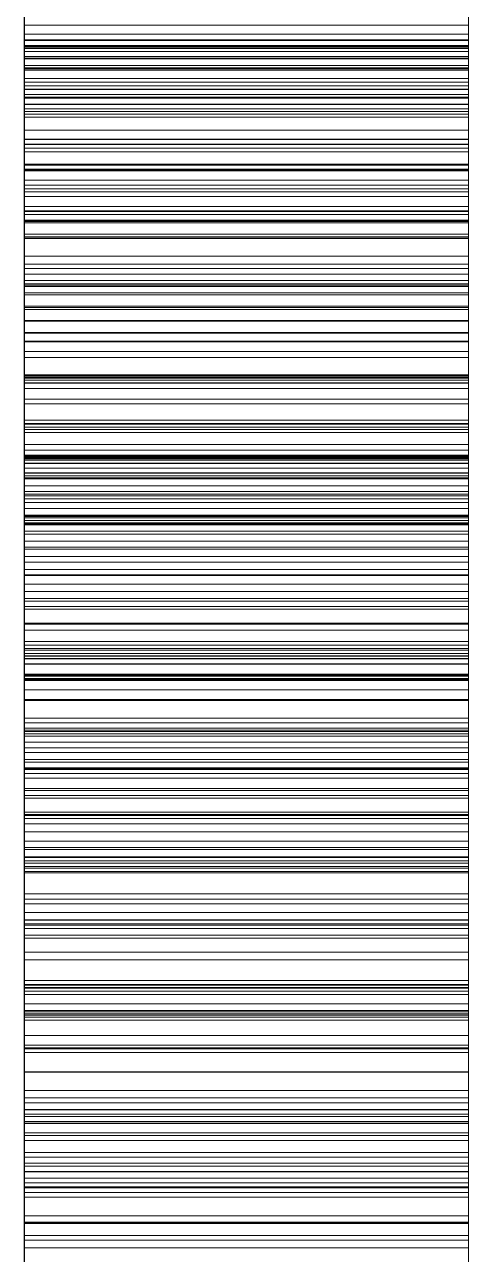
# Model space of a CAD drawing. Header units: millimetres. Extents: x 38 to 970, y 105 to 390.
# Drawn here: x 225 to 225.2, y 135.333 to 135.887 of the extents above; entities that cross this region are included whole.
import ezdxf

# ---------------------------------------------------------------- set-up
doc = ezdxf.new("R2010")
doc.units = ezdxf.units.MM
doc.linetypes.add('WP_HIDDEN', pattern=[2.3, 1.5, -0.8])
doc.layers.add('HIDDEN', color=7, linetype='WP_HIDDEN', lineweight=13)
doc.layers.add('VISIBLE', color=7, linetype='CONTINUOUS', lineweight=25)

msp = doc.modelspace()

# ---------------------------------------------------------------- linework, layer by layer
at = {"layer": 'HIDDEN', "ltscale": 1.428571}
for p, q in [((225, 136.1449), (225, 135.40127)), ((225.2, 135.40127), (225.2, 136.1449)), ((225, 135.66554), (225, 135.92296)), ((225, 135.39212), (225, 135.92296)), ((225, 135.92296), (225, 135.44589)), ((225.2, 135.92296), (225.2, 135.66554)), ((225.2, 135.92296), (225.2, 135.39212)), ((225.2, 135.44589), (225.2, 135.92296)), ((225, 135.88706), (225, 135.91785)), ((225.2, 135.91785), (225.2, 135.88706)), ((225, 135.88048), (225, 135.90903)), ((225, 135.90796), (225, 135.88007)), ((225.2, 135.90903), (225.2, 135.88048)), ((225.2, 135.88007), (225.2, 135.90796)), ((225, 135.90497), (225, 135.85975)), ((225, 135.90461), (225, 135.88298)), ((225.2, 135.85975), (225.2, 135.90497)), ((225.2, 135.88298), (225.2, 135.90461)), ((225, 135.86737), (225, 135.89866)), ((225, 135.87743), (225, 135.89757)), ((225, 135.86887), (225, 135.89742)), ((225.2, 135.89866), (225.2, 135.86737)), ((225.2, 135.89757), (225.2, 135.87743)), ((225.2, 135.89742), (225.2, 135.86887)), ((225, 135.89337), (225, 135.84815)), ((225, 135.89168), (225, 135.86297)), ((225.2, 135.84815), (225.2, 135.89337)), ((225.2, 135.86297), (225.2, 135.89168)), ((225, 135.87218), (225, 135.8882)), ((225, 135.88731), (225, 135.86786)), ((225, 135.85576), (225, 135.88706)), ((225, 135.88706), (225.2, 135.88706)), ((225.2, 135.8882), (225.2, 135.87218)), ((225.2, 135.86786), (225.2, 135.88731)), ((225.2, 135.88706), (225.2, 135.85576)), ((225, 135.88298), (225, 135.85803)), ((225, 135.88298), (225.2, 135.88298)), ((225, 135.88048), (225.2, 135.88048)), ((225, 135.85128), (225, 135.88048)), ((225, 135.88007), (225, 135.85137)), ((225, 135.88007), (225.2, 135.88007)), ((225, 135.87785), (225, 135.87719)), ((225, 135.87661), (225, 135.87785)), ((225, 135.87785), (225.2, 135.87785)), ((225.2, 135.85803), (225.2, 135.88298)), ((225.2, 135.88048), (225.2, 135.85128)), ((225.2, 135.85137), (225.2, 135.88007)), ((225.2, 135.87785), (225.2, 135.87661)), ((225.2, 135.87719), (225.2, 135.87785)), ((225, 135.85814), (225, 135.87743)), ((225, 135.87743), (225.2, 135.87743)), ((225, 135.87719), (225, 135.87522)), ((225, 135.87719), (225.2, 135.87719)), ((225, 135.8729), (225, 135.87661)), ((225, 135.87661), (225.2, 135.87661)), ((225, 135.87522), (225, 135.87192)), ((225, 135.87522), (225.2, 135.87522)), ((225, 135.8667), (225, 135.8729)), ((225, 135.8729), (225.2, 135.8729)), ((225.2, 135.87743), (225.2, 135.85814)), ((225.2, 135.87522), (225.2, 135.87719)), ((225.2, 135.87661), (225.2, 135.8729)), ((225.2, 135.87192), (225.2, 135.87522)), ((225.2, 135.8729), (225.2, 135.8667)), ((225, 135.85463), (225, 135.87218)), ((225, 135.87218), (225.2, 135.87218)), ((225, 135.87192), (225, 135.8673)), ((225, 135.87192), (225.2, 135.87192)), ((225, 135.86887), (225.2, 135.86887)), ((225, 135.83967), (225, 135.86887)), ((225, 135.86786), (225, 135.84929)), ((225, 135.86786), (225.2, 135.86786)), ((225, 135.83557), (225, 135.86737)), ((225, 135.86737), (225.2, 135.86737)), ((225, 135.8673), (225, 135.86136)), ((225, 135.8673), (225.2, 135.8673)), ((225, 135.85803), (225, 135.8667)), ((225, 135.8667), (225.2, 135.8667)), ((225.2, 135.87218), (225.2, 135.85463)), ((225.2, 135.8673), (225.2, 135.87192)), ((225.2, 135.86887), (225.2, 135.83967)), ((225.2, 135.84929), (225.2, 135.86786)), ((225.2, 135.86737), (225.2, 135.83557)), ((225.2, 135.86136), (225.2, 135.8673)), ((225.2, 135.8667), (225.2, 135.85803)), ((225, 135.86297), (225, 135.83344)), ((225, 135.86297), (225.2, 135.86297)), ((225, 135.86136), (225, 135.8541)), ((225, 135.86136), (225.2, 135.86136)), ((225.2, 135.83344), (225.2, 135.86297)), ((225.2, 135.8541), (225.2, 135.86136)), ((225, 135.85975), (225, 135.81324)), ((225, 135.85975), (225.2, 135.85975)), ((225, 135.8397), (225, 135.85814)), ((225, 135.85814), (225.2, 135.85814)), ((225, 135.85803), (225, 135.83)), ((225, 135.84687), (225, 135.85803)), ((225, 135.85803), (225.2, 135.85803)), ((225, 135.82397), (225, 135.85576)), ((225, 135.85576), (225.2, 135.85576)), ((225.2, 135.81324), (225.2, 135.85975)), ((225.2, 135.85814), (225.2, 135.8397)), ((225.2, 135.85803), (225.2, 135.84687)), ((225.2, 135.83), (225.2, 135.85803)), ((225.2, 135.85576), (225.2, 135.82397)), ((225, 135.83556), (225, 135.85463)), ((225, 135.85463), (225.2, 135.85463)), ((225, 135.8541), (225, 135.84553)), ((225, 135.8541), (225.2, 135.8541)), ((225, 135.85137), (225, 135.82184)), ((225, 135.85137), (225.2, 135.85137)), ((225, 135.85128), (225.2, 135.85128)), ((225, 135.82143), (225, 135.85128)), ((225.2, 135.85463), (225.2, 135.83556)), ((225.2, 135.84553), (225.2, 135.8541)), ((225.2, 135.82184), (225.2, 135.85137)), ((225.2, 135.85128), (225.2, 135.82143)), ((225, 135.84929), (225, 135.8316)), ((225, 135.84929), (225.2, 135.84929)), ((225, 135.84815), (225, 135.80164)), ((225, 135.84815), (225.2, 135.84815)), ((225, 135.83324), (225, 135.84687)), ((225, 135.84687), (225.2, 135.84687)), ((225, 135.84553), (225, 135.83563)), ((225, 135.84553), (225.2, 135.84553)), ((225.2, 135.8316), (225.2, 135.84929)), ((225.2, 135.80164), (225.2, 135.84815)), ((225.2, 135.84687), (225.2, 135.83324)), ((225.2, 135.83563), (225.2, 135.84553)), ((225, 135.82211), (225, 135.8397)), ((225, 135.8397), (225.2, 135.8397)), ((225, 135.83967), (225.2, 135.83967)), ((225, 135.80982), (225, 135.83967)), ((225.2, 135.8397), (225.2, 135.82211)), ((225.2, 135.83967), (225.2, 135.80982)), ((225, 135.83563), (225, 135.82441)), ((225, 135.83563), (225.2, 135.83563)), ((225, 135.80328), (225, 135.83557)), ((225, 135.83557), (225.2, 135.83557)), ((225, 135.81495), (225, 135.83556)), ((225, 135.83556), (225.2, 135.83556)), ((225, 135.83344), (225, 135.80309)), ((225, 135.83344), (225.2, 135.83344)), ((225.2, 135.82441), (225.2, 135.83563)), ((225.2, 135.83557), (225.2, 135.80328)), ((225.2, 135.83556), (225.2, 135.81495)), ((225.2, 135.80309), (225.2, 135.83344)), ((225, 135.81713), (225, 135.83324)), ((225, 135.83324), (225.2, 135.83324)), ((225, 135.8316), (225, 135.79884)), ((225, 135.8316), (225.2, 135.8316)), ((225, 135.83), (225, 135.79914)), ((225, 135.83), (225.2, 135.83)), ((225.2, 135.83324), (225.2, 135.81713)), ((225.2, 135.79884), (225.2, 135.8316)), ((225.2, 135.79914), (225.2, 135.83)), ((225, 135.82441), (225, 135.81188)), ((225, 135.82441), (225.2, 135.82441)), ((225, 135.79168), (225, 135.82397)), ((225, 135.82397), (225.2, 135.82397)), ((225.2, 135.81188), (225.2, 135.82441)), ((225.2, 135.82397), (225.2, 135.79168)), ((225, 135.80537), (225, 135.82211)), ((225, 135.82211), (225.2, 135.82211)), ((225, 135.82184), (225, 135.79149)), ((225, 135.82184), (225.2, 135.82184)), ((225, 135.82143), (225.2, 135.82143)), ((225, 135.79092), (225, 135.82143)), ((225, 135.79855), (225, 135.81713)), ((225, 135.81713), (225.2, 135.81713)), ((225.2, 135.82211), (225.2, 135.80537)), ((225.2, 135.79149), (225.2, 135.82184)), ((225.2, 135.82143), (225.2, 135.79092)), ((225.2, 135.81713), (225.2, 135.79855)), ((225, 135.79283), (225, 135.81495)), ((225, 135.81495), (225.2, 135.81495)), ((225, 135.81324), (225, 135.76544)), ((225, 135.81324), (225.2, 135.81324)), ((225, 135.81188), (225, 135.79802)), ((225, 135.81188), (225.2, 135.81188)), ((225.2, 135.81495), (225.2, 135.79283)), ((225.2, 135.76544), (225.2, 135.81324)), ((225.2, 135.79802), (225.2, 135.81188)), ((225, 135.80982), (225.2, 135.80982)), ((225, 135.77932), (225, 135.80982)), ((225.2, 135.80982), (225.2, 135.77932)), ((225, 135.77478), (225, 135.80537)), ((225, 135.80537), (225.2, 135.80537)), ((225, 135.77049), (225, 135.80328)), ((225, 135.80328), (225.2, 135.80328)), ((225, 135.80309), (225, 135.77192)), ((225, 135.80309), (225.2, 135.80309)), ((225, 135.80164), (225, 135.75384)), ((225, 135.80164), (225.2, 135.80164)), ((225.2, 135.80537), (225.2, 135.77478)), ((225.2, 135.80328), (225.2, 135.77049)), ((225.2, 135.77192), (225.2, 135.80309)), ((225.2, 135.75384), (225.2, 135.80164)), ((225, 135.79914), (225, 135.76547)), ((225, 135.79914), (225.2, 135.79914)), ((225, 135.79884), (225, 135.76978)), ((225, 135.79884), (225.2, 135.79884)), ((225, 135.77739), (225, 135.79855)), ((225, 135.79855), (225.2, 135.79855)), ((225, 135.79802), (225, 135.78285)), ((225, 135.79802), (225.2, 135.79802)), ((225.2, 135.76547), (225.2, 135.79914)), ((225.2, 135.76978), (225.2, 135.79884)), ((225.2, 135.79855), (225.2, 135.77739)), ((225.2, 135.78285), (225.2, 135.79802)), ((225, 135.76917), (225, 135.79283)), ((225, 135.79283), (225.2, 135.79283)), ((225, 135.75889), (225, 135.79168)), ((225, 135.79168), (225.2, 135.79168)), ((225, 135.79149), (225, 135.76032)), ((225, 135.79149), (225.2, 135.79149)), ((225, 135.79092), (225.2, 135.79092)), ((225, 135.75977), (225, 135.79092)), ((225.2, 135.79283), (225.2, 135.76917)), ((225.2, 135.79168), (225.2, 135.75889)), ((225.2, 135.76032), (225.2, 135.79149)), ((225.2, 135.79092), (225.2, 135.75977)), ((225, 135.78285), (225, 135.76636)), ((225, 135.78285), (225.2, 135.78285)), ((225, 135.77932), (225.2, 135.77932)), ((225, 135.74817), (225, 135.77932)), ((225.2, 135.76636), (225.2, 135.78285)), ((225.2, 135.77932), (225.2, 135.74817)), ((225, 135.75357), (225, 135.77739)), ((225, 135.77739), (225.2, 135.77739)), ((225, 135.74826), (225, 135.77478)), ((225, 135.77478), (225.2, 135.77478)), ((225.2, 135.77739), (225.2, 135.75357)), ((225.2, 135.77478), (225.2, 135.74826)), ((225, 135.77192), (225, 135.73993)), ((225, 135.77192), (225.2, 135.77192)), ((225, 135.73721), (225, 135.77049)), ((225, 135.77049), (225.2, 135.77049)), ((225, 135.76978), (225, 135.74459)), ((225, 135.76978), (225.2, 135.76978)), ((225, 135.74428), (225, 135.76917)), ((225, 135.76917), (225.2, 135.76917)), ((225.2, 135.73993), (225.2, 135.77192)), ((225.2, 135.77049), (225.2, 135.73721)), ((225.2, 135.74459), (225.2, 135.76978)), ((225.2, 135.76917), (225.2, 135.74428)), ((225, 135.76636), (225, 135.74854)), ((225, 135.76636), (225.2, 135.76636)), ((225, 135.76547), (225, 135.72897)), ((225, 135.76547), (225.2, 135.76547)), ((225, 135.76544), (225, 135.71635)), ((225, 135.76544), (225.2, 135.76544)), ((225.2, 135.74854), (225.2, 135.76636)), ((225.2, 135.72897), (225.2, 135.76547)), ((225.2, 135.71635), (225.2, 135.76544)), ((225, 135.76032), (225, 135.72832)), ((225, 135.76032), (225.2, 135.76032)), ((225, 135.75977), (225.2, 135.75977)), ((225, 135.72796), (225, 135.75977)), ((225, 135.72561), (225, 135.75889)), ((225, 135.75889), (225.2, 135.75889)), ((225.2, 135.72832), (225.2, 135.76032)), ((225.2, 135.75977), (225.2, 135.72796)), ((225.2, 135.75889), (225.2, 135.72561)), ((225, 135.75384), (225, 135.70475)), ((225, 135.75384), (225.2, 135.75384)), ((225, 135.72709), (225, 135.75357)), ((225, 135.75357), (225.2, 135.75357)), ((225.2, 135.70475), (225.2, 135.75384)), ((225.2, 135.75357), (225.2, 135.72709)), ((225, 135.74854), (225, 135.72941)), ((225, 135.74854), (225.2, 135.74854)), ((225, 135.72583), (225, 135.74826)), ((225, 135.74826), (225.2, 135.74826)), ((225, 135.74817), (225.2, 135.74817)), ((225, 135.71636), (225, 135.74817)), ((225.2, 135.72941), (225.2, 135.74854)), ((225.2, 135.74826), (225.2, 135.72583)), ((225.2, 135.74817), (225.2, 135.71636)), ((225, 135.74459), (225, 135.72328)), ((225, 135.74459), (225.2, 135.74459)), ((225, 135.71841), (225, 135.74428)), ((225, 135.74428), (225.2, 135.74428)), ((225, 135.73993), (225, 135.70711)), ((225, 135.73993), (225.2, 135.73993)), ((225.2, 135.72328), (225.2, 135.74459)), ((225.2, 135.74428), (225.2, 135.71841)), ((225.2, 135.70711), (225.2, 135.73993)), ((225, 135.70342), (225, 135.73721)), ((225, 135.73721), (225.2, 135.73721)), ((225.2, 135.73721), (225.2, 135.70342)), ((225, 135.72941), (225, 135.70896)), ((225, 135.72941), (225.2, 135.72941)), ((225, 135.72897), (225, 135.68965)), ((225, 135.72897), (225.2, 135.72897)), ((225, 135.72832), (225, 135.69551)), ((225, 135.72832), (225.2, 135.72832)), ((225.2, 135.70896), (225.2, 135.72941)), ((225.2, 135.68965), (225.2, 135.72897)), ((225.2, 135.69551), (225.2, 135.72832)), ((225, 135.72796), (225.2, 135.72796)), ((225, 135.6955), (225, 135.72796)), ((225, 135.69794), (225, 135.72709)), ((225, 135.72709), (225.2, 135.72709)), ((225, 135.70748), (225, 135.72583)), ((225, 135.72583), (225.2, 135.72583)), ((225, 135.69182), (225, 135.72561)), ((225, 135.72561), (225.2, 135.72561)), ((225, 135.72328), (225, 135.70585)), ((225, 135.72328), (225.2, 135.72328)), ((225.2, 135.72796), (225.2, 135.6955)), ((225.2, 135.72709), (225.2, 135.69794)), ((225.2, 135.72583), (225.2, 135.70748)), ((225.2, 135.72561), (225.2, 135.69182)), ((225.2, 135.70585), (225.2, 135.72328)), ((225, 135.69159), (225, 135.71841)), ((225, 135.71841), (225.2, 135.71841)), ((225.2, 135.71841), (225.2, 135.69159)), ((225, 135.71636), (225.2, 135.71636)), ((225, 135.6839), (225, 135.71636)), ((225, 135.71635), (225, 135.66596)), ((225, 135.71635), (225.2, 135.71635)), ((225.2, 135.71636), (225.2, 135.6839)), ((225.2, 135.66596), (225.2, 135.71635)), ((225, 135.70896), (225, 135.68741)), ((225, 135.70896), (225.2, 135.70896)), ((225, 135.6932), (225, 135.70748)), ((225, 135.70748), (225.2, 135.70748)), ((225, 135.70711), (225, 135.67348)), ((225, 135.70711), (225.2, 135.70711)), ((225.2, 135.68741), (225.2, 135.70896)), ((225.2, 135.70748), (225.2, 135.6932)), ((225.2, 135.67348), (225.2, 135.70711)), ((225, 135.70585), (225, 135.69228)), ((225, 135.70585), (225.2, 135.70585)), ((225, 135.70475), (225, 135.65436)), ((225, 135.70475), (225.2, 135.70475)), ((225, 135.66914), (225, 135.70342)), ((225, 135.70342), (225.2, 135.70342)), ((225.2, 135.69228), (225.2, 135.70585)), ((225.2, 135.65436), (225.2, 135.70475)), ((225.2, 135.70342), (225.2, 135.66914)), ((225, 135.66614), (225, 135.69794)), ((225, 135.69794), (225.2, 135.69794)), ((225, 135.69551), (225, 135.66187)), ((225, 135.69551), (225.2, 135.69551)), ((225, 135.6955), (225.2, 135.6955)), ((225, 135.6624), (225, 135.6955)), ((225.2, 135.69794), (225.2, 135.66614)), ((225.2, 135.66187), (225.2, 135.69551)), ((225.2, 135.6955), (225.2, 135.6624)), ((225, 135.683), (225, 135.6932)), ((225, 135.6932), (225.2, 135.6932)), ((225, 135.6928), (225, 135.69197)), ((225, 135.6928), (225.2, 135.6928)), ((225, 135.69089), (225, 135.6928)), ((225, 135.69228), (225, 135.6826)), ((225, 135.69228), (225.2, 135.69228)), ((225, 135.69197), (225, 135.68945)), ((225, 135.69197), (225.2, 135.69197)), ((225, 135.65753), (225, 135.69182)), ((225, 135.69182), (225.2, 135.69182)), ((225, 135.6638), (225, 135.69159)), ((225, 135.69159), (225.2, 135.69159)), ((225, 135.69089), (225.2, 135.69089)), ((225, 135.68514), (225, 135.69089)), ((225, 135.68965), (225, 135.64751)), ((225, 135.68965), (225.2, 135.68965)), ((225, 135.68945), (225, 135.68527)), ((225, 135.68945), (225.2, 135.68945)), ((225.2, 135.6932), (225.2, 135.683)), ((225.2, 135.69197), (225.2, 135.6928)), ((225.2, 135.6928), (225.2, 135.69089)), ((225.2, 135.6826), (225.2, 135.69228)), ((225.2, 135.68945), (225.2, 135.69197)), ((225.2, 135.69182), (225.2, 135.65753)), ((225.2, 135.69159), (225.2, 135.6638)), ((225.2, 135.69089), (225.2, 135.68514)), ((225.2, 135.64751), (225.2, 135.68965)), ((225.2, 135.68527), (225.2, 135.68945)), ((225, 135.68741), (225, 135.66499)), ((225, 135.68741), (225.2, 135.68741)), ((225, 135.68527), (225, 135.6794)), ((225, 135.68527), (225.2, 135.68527)), ((225, 135.68514), (225.2, 135.68514)), ((225, 135.67556), (225, 135.68514)), ((225, 135.6839), (225.2, 135.6839)), ((225, 135.65079), (225, 135.6839)), ((225.2, 135.66499), (225.2, 135.68741)), ((225.2, 135.6794), (225.2, 135.68527)), ((225.2, 135.68514), (225.2, 135.67556)), ((225.2, 135.6839), (225.2, 135.65079)), ((225, 135.67689), (225, 135.683)), ((225, 135.683), (225.2, 135.683)), ((225, 135.6826), (225, 135.67678)), ((225, 135.6826), (225.2, 135.6826)), ((225, 135.6794), (225, 135.67186)), ((225, 135.6794), (225.2, 135.6794)), ((225.2, 135.683), (225.2, 135.67689)), ((225.2, 135.67678), (225.2, 135.6826)), ((225.2, 135.67186), (225.2, 135.6794)), ((225, 135.67485), (225, 135.67689)), ((225, 135.67689), (225.2, 135.67689)), ((225, 135.67678), (225, 135.67485)), ((225, 135.67678), (225.2, 135.67678)), ((225, 135.67556), (225.2, 135.67556)), ((225, 135.66215), (225, 135.67556)), ((225, 135.67485), (225.2, 135.67485)), ((225, 135.67348), (225, 135.63902)), ((225, 135.67348), (225.2, 135.67348)), ((225.2, 135.67689), (225.2, 135.67485)), ((225.2, 135.67485), (225.2, 135.67678)), ((225.2, 135.67556), (225.2, 135.66215)), ((225.2, 135.63902), (225.2, 135.67348)), ((225, 135.67186), (225, 135.66265)), ((225, 135.67186), (225.2, 135.67186)), ((225, 135.59907), (225, 135.66914)), ((225, 135.66914), (225.2, 135.66914)), ((225.2, 135.66265), (225.2, 135.67186)), ((225.2, 135.66914), (225.2, 135.59907)), ((225, 135.63167), (225, 135.66614)), ((225, 135.66614), (225.2, 135.66614)), ((225, 135.66596), (225, 135.61429)), ((225, 135.66596), (225.2, 135.66596)), ((225, 135.59175), (225, 135.66554)), ((225, 135.66554), (225.2, 135.66554)), ((225, 135.66499), (225, 135.6417)), ((225, 135.66499), (225.2, 135.66499)), ((225, 135.63504), (225, 135.6638)), ((225, 135.6638), (225.2, 135.6638)), ((225, 135.66265), (225, 135.65176)), ((225, 135.66265), (225.2, 135.66265)), ((225, 135.6624), (225.2, 135.6624)), ((225, 135.62864), (225, 135.6624)), ((225, 135.66215), (225.2, 135.66215)), ((225, 135.6449), (225, 135.66215)), ((225, 135.66187), (225, 135.62742)), ((225, 135.66187), (225.2, 135.66187)), ((225.2, 135.66614), (225.2, 135.63167)), ((225.2, 135.61429), (225.2, 135.66596)), ((225.2, 135.66554), (225.2, 135.59175)), ((225.2, 135.6417), (225.2, 135.66499)), ((225.2, 135.6638), (225.2, 135.63504)), ((225.2, 135.65176), (225.2, 135.66265)), ((225.2, 135.6624), (225.2, 135.62864)), ((225.2, 135.66215), (225.2, 135.6449)), ((225.2, 135.62742), (225.2, 135.66187)), ((225, 135.37403), (225, 135.65895)), ((225, 135.65895), (225.2, 135.65895)), ((225, 135.58747), (225, 135.65753)), ((225, 135.65753), (225.2, 135.65753)), ((225.2, 135.65895), (225.2, 135.37403)), ((225.2, 135.65753), (225.2, 135.58747)), ((225, 135.65436), (225, 135.60269)), ((225, 135.65436), (225.2, 135.65436)), ((225, 135.65176), (225, 135.6392)), ((225, 135.65176), (225.2, 135.65176)), ((225, 135.65079), (225.2, 135.65079)), ((225, 135.61703), (225, 135.65079)), ((225.2, 135.60269), (225.2, 135.65436)), ((225.2, 135.6392), (225.2, 135.65176)), ((225.2, 135.65079), (225.2, 135.61703)), ((225, 135.64751), (225, 135.60254)), ((225, 135.64751), (225.2, 135.64751)), ((225, 135.6449), (225.2, 135.6449)), ((225, 135.62382), (225, 135.6449)), ((225.2, 135.60254), (225.2, 135.64751)), ((225.2, 135.6449), (225.2, 135.62382)), ((225, 135.6417), (225, 135.61754)), ((225, 135.6417), (225.2, 135.6417)), ((225.2, 135.61754), (225.2, 135.6417)), ((225, 135.6392), (225.2, 135.6392)), ((225, 135.6392), (225, 135.62498)), ((225, 135.63902), (225, 135.60374)), ((225, 135.63902), (225.2, 135.63902)), ((225, 135.60533), (225, 135.63504)), ((225, 135.63504), (225.2, 135.63504)), ((225.2, 135.62498), (225.2, 135.6392)), ((225.2, 135.60374), (225.2, 135.63902)), ((225.2, 135.63504), (225.2, 135.60533)), ((225, 135.59454), (225, 135.63167)), ((225, 135.63167), (225.2, 135.63167)), ((225, 135.62864), (225.2, 135.62864)), ((225, 135.59422), (225, 135.62864)), ((225.2, 135.63167), (225.2, 135.59454)), ((225.2, 135.62864), (225.2, 135.59422)), ((225, 135.62742), (225, 135.59214)), ((225, 135.62742), (225.2, 135.62742)), ((225, 135.62498), (225, 135.60914)), ((225, 135.62498), (225.2, 135.62498)), ((225, 135.62382), (225.2, 135.62382)), ((225, 135.59891), (225, 135.62382)), ((225.2, 135.59214), (225.2, 135.62742)), ((225.2, 135.60914), (225.2, 135.62498)), ((225.2, 135.62382), (225.2, 135.59891)), ((225, 135.61754), (225, 135.5925)), ((225, 135.61754), (225.2, 135.61754)), ((225.2, 135.5925), (225.2, 135.61754)), ((225, 135.61703), (225.2, 135.61703)), ((225, 135.58262), (225, 135.61703)), ((225, 135.61429), (225, 135.56132)), ((225, 135.61429), (225.2, 135.61429)), ((225.2, 135.61703), (225.2, 135.58262)), ((225.2, 135.56132), (225.2, 135.61429)), ((225, 135.60914), (225, 135.59166)), ((225, 135.60914), (225.2, 135.60914)), ((225, 135.60762), (225, 135.60608)), ((225, 135.60762), (225.2, 135.60762)), ((225, 135.60606), (225, 135.60762)), ((225, 135.60608), (225, 135.60147)), ((225, 135.60608), (225.2, 135.60608)), ((225.2, 135.59166), (225.2, 135.60914)), ((225.2, 135.60608), (225.2, 135.60762)), ((225.2, 135.60762), (225.2, 135.60606)), ((225.2, 135.60147), (225.2, 135.60608)), ((225, 135.60606), (225.2, 135.60606)), ((225, 135.60138), (225, 135.60606)), ((225, 135.57465), (225, 135.60533)), ((225, 135.60533), (225.2, 135.60533)), ((225, 135.60374), (225, 135.56764)), ((225, 135.60374), (225.2, 135.60374)), ((225, 135.60269), (225, 135.54972)), ((225, 135.60269), (225.2, 135.60269)), ((225, 135.60254), (225, 135.55475)), ((225, 135.60254), (225.2, 135.60254)), ((225, 135.60147), (225, 135.59378)), ((225, 135.60147), (225.2, 135.60147)), ((225, 135.60138), (225.2, 135.60138)), ((225, 135.59358), (225, 135.60138)), ((225.2, 135.60606), (225.2, 135.60138)), ((225.2, 135.60533), (225.2, 135.57465)), ((225.2, 135.56764), (225.2, 135.60374)), ((225.2, 135.54972), (225.2, 135.60269)), ((225.2, 135.55475), (225.2, 135.60254)), ((225.2, 135.59378), (225.2, 135.60147)), ((225.2, 135.60138), (225.2, 135.59358)), ((225, 135.52701), (225, 135.59907)), ((225, 135.59907), (225.2, 135.59907)), ((225, 135.59891), (225.2, 135.59891)), ((225, 135.57017), (225, 135.59891)), ((225.2, 135.59907), (225.2, 135.52701)), ((225.2, 135.59891), (225.2, 135.57017)), ((225, 135.55475), (225, 135.59454)), ((225, 135.59454), (225.2, 135.59454)), ((225, 135.59422), (225.2, 135.59422)), ((225, 135.55916), (225, 135.59422)), ((225, 135.59378), (225, 135.58302)), ((225, 135.59378), (225.2, 135.59378)), ((225, 135.59358), (225.2, 135.59358)), ((225, 135.58265), (225, 135.59358)), ((225, 135.5925), (225, 135.56659)), ((225, 135.5925), (225.2, 135.5925)), ((225, 135.59214), (225, 135.55604)), ((225, 135.59214), (225.2, 135.59214)), ((225, 135.56387), (225, 135.59175)), ((225, 135.59175), (225.2, 135.59175)), ((225, 135.59166), (225, 135.57256)), ((225, 135.59166), (225.2, 135.59166)), ((225.2, 135.59454), (225.2, 135.55475)), ((225.2, 135.59422), (225.2, 135.55916)), ((225.2, 135.58302), (225.2, 135.59378)), ((225.2, 135.59358), (225.2, 135.58265)), ((225.2, 135.56659), (225.2, 135.5925)), ((225.2, 135.55604), (225.2, 135.59214)), ((225.2, 135.59175), (225.2, 135.56387)), ((225.2, 135.57256), (225.2, 135.59166)), ((225, 135.51541), (225, 135.58747)), ((225, 135.58747), (225.2, 135.58747)), ((225.2, 135.58747), (225.2, 135.51541)), ((225, 135.58302), (225, 135.56918)), ((225, 135.58302), (225.2, 135.58302)), ((225, 135.58265), (225.2, 135.58265)), ((225, 135.56861), (225, 135.58265)), ((225, 135.58262), (225.2, 135.58262)), ((225, 135.54756), (225, 135.58262)), ((225.2, 135.56918), (225.2, 135.58302)), ((225.2, 135.58265), (225.2, 135.56861)), ((225.2, 135.58262), (225.2, 135.54756)), ((225, 135.543), (225, 135.57465)), ((225, 135.57465), (225.2, 135.57465)), ((225.2, 135.57465), (225.2, 135.543)), ((225, 135.57256), (225, 135.55182)), ((225, 135.57256), (225.2, 135.57256)), ((225, 135.57017), (225.2, 135.57017)), ((225, 135.53852), (225, 135.57017)), ((225, 135.56918), (225, 135.55227)), ((225, 135.56918), (225.2, 135.56918)), ((225, 135.56861), (225.2, 135.56861)), ((225, 135.55145), (225, 135.56861)), ((225, 135.56764), (225, 135.53072)), ((225, 135.56764), (225.2, 135.56764)), ((225.2, 135.55182), (225.2, 135.57256)), ((225.2, 135.57017), (225.2, 135.53852)), ((225.2, 135.55227), (225.2, 135.56918)), ((225.2, 135.56861), (225.2, 135.55145)), ((225.2, 135.53072), (225.2, 135.56764)), ((225, 135.56659), (225, 135.53981)), ((225, 135.56659), (225.2, 135.56659)), ((225, 135.54199), (225, 135.56387)), ((225, 135.56387), (225.2, 135.56387)), ((225.2, 135.53981), (225.2, 135.56659)), ((225.2, 135.56387), (225.2, 135.54199)), ((225, 135.56132), (225, 135.50706)), ((225, 135.56132), (225.2, 135.56132)), ((225, 135.55916), (225.2, 135.55916)), ((225, 135.52345), (225, 135.55916)), ((225.2, 135.50706), (225.2, 135.56132)), ((225.2, 135.55916), (225.2, 135.52345)), ((225, 135.55604), (225, 135.51912)), ((225, 135.55604), (225.2, 135.55604)), ((225, 135.55475), (225.2, 135.55475)), ((225, 135.55227), (225, 135.53228)), ((225, 135.55227), (225.2, 135.55227)), ((225, 135.55182), (225, 135.52946)), ((225, 135.55182), (225.2, 135.55182)), ((225, 135.55145), (225.2, 135.55145)), ((225, 135.53116), (225, 135.55145)), ((225.2, 135.51912), (225.2, 135.55604)), ((225.2, 135.53228), (225.2, 135.55227)), ((225.2, 135.52946), (225.2, 135.55182)), ((225.2, 135.55145), (225.2, 135.53116)), ((225, 135.54972), (225, 135.49546)), ((225, 135.54972), (225.2, 135.54972)), ((225, 135.54756), (225.2, 135.54756)), ((225, 135.51184), (225, 135.54756)), ((225.2, 135.49546), (225.2, 135.54972)), ((225.2, 135.54756), (225.2, 135.51184)), ((225, 135.51039), (225, 135.543)), ((225, 135.543), (225.2, 135.543)), ((225, 135.51635), (225, 135.54199)), ((225, 135.54199), (225.2, 135.54199)), ((225, 135.53981), (225, 135.51216)), ((225, 135.53981), (225.2, 135.53981)), ((225.2, 135.543), (225.2, 135.51039)), ((225.2, 135.54199), (225.2, 135.51635)), ((225.2, 135.51216), (225.2, 135.53981)), ((225, 135.53852), (225.2, 135.53852)), ((225, 135.50486), (225, 135.53852)), ((225.2, 135.53852), (225.2, 135.50486)), ((225, 135.53228), (225, 135.50922)), ((225, 135.53228), (225.2, 135.53228)), ((225, 135.53116), (225.2, 135.53116)), ((225, 135.50775), (225, 135.53116)), ((225, 135.53072), (225, 135.49298)), ((225, 135.53072), (225.2, 135.53072)), ((225, 135.52946), (225, 135.50547)), ((225, 135.52946), (225.2, 135.52946)), ((225.2, 135.50922), (225.2, 135.53228)), ((225.2, 135.53116), (225.2, 135.50775)), ((225.2, 135.49298), (225.2, 135.53072)), ((225.2, 135.50547), (225.2, 135.52946)), ((225, 135.45296), (225, 135.52701)), ((225, 135.52701), (225.2, 135.52701)), ((225, 135.52345), (225.2, 135.52345)), ((225, 135.48708), (225, 135.52345)), ((225.2, 135.52701), (225.2, 135.45296)), ((225.2, 135.52345), (225.2, 135.48708)), ((225, 135.51912), (225, 135.48137)), ((225, 135.51912), (225.2, 135.51912)), ((225.2, 135.48137), (225.2, 135.51912)), ((225, 135.49093), (225, 135.51635)), ((225, 135.51635), (225.2, 135.51635)), ((225, 135.44136), (225, 135.51541)), ((225, 135.51541), (225.2, 135.51541)), ((225, 135.51216), (225, 135.48364)), ((225, 135.51216), (225.2, 135.51216)), ((225, 135.51184), (225.2, 135.51184)), ((225, 135.47548), (225, 135.51184)), ((225.2, 135.51635), (225.2, 135.49093)), ((225.2, 135.51541), (225.2, 135.44136)), ((225.2, 135.48364), (225.2, 135.51216)), ((225.2, 135.51184), (225.2, 135.47548)), ((225, 135.47682), (225, 135.51039)), ((225, 135.51039), (225.2, 135.51039)), ((225, 135.50922), (225.2, 135.50922)), ((225, 135.50922), (225, 135.4837)), ((225, 135.50775), (225.2, 135.50775)), ((225, 135.48198), (225, 135.50775)), ((225, 135.50706), (225, 135.45151)), ((225, 135.50706), (225.2, 135.50706)), ((225.2, 135.51039), (225.2, 135.47682)), ((225.2, 135.4837), (225.2, 135.50922)), ((225.2, 135.50775), (225.2, 135.48198)), ((225.2, 135.45151), (225.2, 135.50706)), ((225, 135.50547), (225, 135.47985)), ((225, 135.50547), (225.2, 135.50547)), ((225, 135.50486), (225.2, 135.50486)), ((225, 135.46921), (225, 135.50486)), ((225.2, 135.47985), (225.2, 135.50547)), ((225.2, 135.50486), (225.2, 135.46921)), ((225, 135.49546), (225, 135.43991)), ((225, 135.49546), (225.2, 135.49546)), ((225.2, 135.43991), (225.2, 135.49546)), ((225, 135.49298), (225, 135.45441)), ((225, 135.49298), (225.2, 135.49298)), ((225, 135.46573), (225, 135.49093)), ((225, 135.49093), (225.2, 135.49093)), ((225.2, 135.45441), (225.2, 135.49298)), ((225.2, 135.49093), (225.2, 135.46573)), ((225, 135.48708), (225.2, 135.48708)), ((225, 135.45006), (225, 135.48708)), ((225.2, 135.48708), (225.2, 135.45006)), ((225, 135.4837), (225, 135.45635)), ((225, 135.4837), (225.2, 135.4837)), ((225, 135.48364), (225, 135.45424)), ((225, 135.48364), (225.2, 135.48364)), ((225, 135.48198), (225.2, 135.48198)), ((225, 135.45461), (225, 135.48198)), ((225, 135.48137), (225, 135.44281)), ((225, 135.48137), (225.2, 135.48137)), ((225, 135.47985), (225, 135.45316)), ((225, 135.47985), (225.2, 135.47985)), ((225.2, 135.45635), (225.2, 135.4837)), ((225.2, 135.45424), (225.2, 135.48364)), ((225.2, 135.48198), (225.2, 135.45461)), ((225.2, 135.44281), (225.2, 135.48137)), ((225.2, 135.45316), (225.2, 135.47985)), ((225, 135.44228), (225, 135.47682)), ((225, 135.47682), (225.2, 135.47682)), ((225, 135.47548), (225.2, 135.47548)), ((225, 135.43846), (225, 135.47548)), ((225.2, 135.47682), (225.2, 135.44228)), ((225.2, 135.47548), (225.2, 135.43846)), ((225, 135.46921), (225.2, 135.46921)), ((225, 135.43157), (225, 135.46921)), ((225.2, 135.46921), (225.2, 135.43157)), ((225, 135.44074), (225, 135.46573)), ((225, 135.46573), (225.2, 135.46573)), ((225.2, 135.46573), (225.2, 135.44074)), ((225, 135.45635), (225, 135.42716)), ((225, 135.45635), (225.2, 135.45635)), ((225, 135.45461), (225.2, 135.45461)), ((225, 135.42562), (225, 135.45461)), ((225, 135.45441), (225, 135.41515)), ((225, 135.45441), (225.2, 135.45441)), ((225, 135.45424), (225, 135.42397)), ((225, 135.45424), (225.2, 135.45424)), ((225, 135.45316), (225, 135.42597)), ((225, 135.45316), (225.2, 135.45316)), ((225, 135.3843), (225, 135.45296)), ((225, 135.45296), (225.2, 135.45296)), ((225, 135.45151), (225, 135.37882)), ((225, 135.45151), (225.2, 135.45151)), ((225.2, 135.42716), (225.2, 135.45635)), ((225.2, 135.45461), (225.2, 135.42562)), ((225.2, 135.41515), (225.2, 135.45441)), ((225.2, 135.42397), (225.2, 135.45424)), ((225.2, 135.42597), (225.2, 135.45316)), ((225.2, 135.45296), (225.2, 135.3843)), ((225.2, 135.37882), (225.2, 135.45151)), ((225, 135.45006), (225.2, 135.45006)), ((225, 135.39814), (225, 135.45006)), ((225, 135.44589), (225, 135.37396)), ((225, 135.44589), (225.2, 135.44589)), ((225.2, 135.45006), (225.2, 135.39814)), ((225.2, 135.37396), (225.2, 135.44589)), ((225, 135.44281), (225, 135.40355)), ((225, 135.44281), (225.2, 135.44281)), ((225, 135.40678), (225, 135.44228)), ((225, 135.44228), (225.2, 135.44228)), ((225, 135.3727), (225, 135.44136)), ((225, 135.44136), (225.2, 135.44136)), ((225, 135.41503), (225, 135.44074)), ((225, 135.44074), (225.2, 135.44074)), ((225, 135.43991), (225, 135.36722)), ((225, 135.43991), (225.2, 135.43991)), ((225.2, 135.40355), (225.2, 135.44281)), ((225.2, 135.44228), (225.2, 135.40678)), ((225.2, 135.44136), (225.2, 135.3727)), ((225.2, 135.44074), (225.2, 135.41503)), ((225.2, 135.36722), (225.2, 135.43991)), ((225, 135.43846), (225.2, 135.43846)), ((225, 135.38653), (225, 135.43846)), ((225.2, 135.43846), (225.2, 135.38653)), ((225, 135.43157), (225.2, 135.43157)), ((225, 135.39193), (225, 135.43157)), ((225.2, 135.43157), (225.2, 135.39193)), ((225, 135.42716), (225, 135.39614)), ((225, 135.42716), (225.2, 135.42716)), ((225, 135.42597), (225, 135.39827)), ((225, 135.42597), (225.2, 135.42597)), ((225, 135.42562), (225.2, 135.42562)), ((225, 135.39503), (225, 135.42562)), ((225, 135.42397), (225, 135.39283)), ((225, 135.42397), (225.2, 135.42397)), ((225.2, 135.39614), (225.2, 135.42716)), ((225.2, 135.39827), (225.2, 135.42597)), ((225.2, 135.42562), (225.2, 135.39503)), ((225.2, 135.39283), (225.2, 135.42397)), ((225, 135.41515), (225, 135.37677)), ((225, 135.41515), (225.2, 135.41515)), ((225, 135.38768), (225, 135.41503)), ((225, 135.41503), (225.2, 135.41503)), ((225.2, 135.37677), (225.2, 135.41515)), ((225.2, 135.41503), (225.2, 135.38768)), ((225, 135.37032), (225, 135.40678)), ((225, 135.40678), (225.2, 135.40678)), ((225.2, 135.40678), (225.2, 135.37032)), ((225, 135.40355), (225, 135.36517)), ((225, 135.40355), (225.2, 135.40355)), ((225, 135.40127), (225, 135.34689)), ((225, 135.40127), (225.2, 135.40127)), ((225.2, 135.36517), (225.2, 135.40355)), ((225.2, 135.34689), (225.2, 135.40127)), ((225, 135.39827), (225, 135.37007)), ((225, 135.39827), (225.2, 135.39827)), ((225, 135.39814), (225.2, 135.39814)), ((225, 135.3475), (225, 135.39814)), ((225, 135.39614), (225, 135.36328)), ((225, 135.39614), (225.2, 135.39614)), ((225.2, 135.37007), (225.2, 135.39827)), ((225.2, 135.39814), (225.2, 135.3475)), ((225.2, 135.36328), (225.2, 135.39614)), ((225, 135.39503), (225.2, 135.39503)), ((225, 135.36284), (225, 135.39503)), ((225, 135.39283), (225, 135.36082)), ((225, 135.39283), (225.2, 135.39283)), ((225, 135.39212), (225.2, 135.39212)), ((225, 135.34706), (225, 135.39212)), ((225, 135.39193), (225.2, 135.39193)), ((225, 135.35029), (225, 135.39193)), ((225.2, 135.39503), (225.2, 135.36284)), ((225.2, 135.36082), (225.2, 135.39283)), ((225.2, 135.39212), (225.2, 135.34706)), ((225.2, 135.39193), (225.2, 135.35029)), ((225, 135.35869), (225, 135.38768)), ((225, 135.38768), (225.2, 135.38768)), ((225, 135.38653), (225.2, 135.38653)), ((225, 135.3359), (225, 135.38653)), ((225.2, 135.38768), (225.2, 135.35869)), ((225.2, 135.38653), (225.2, 135.3359)), ((225, 135.31682), (225, 135.3843)), ((225, 135.3843), (225.2, 135.3843)), ((225, 135.37882), (225, 135.30794)), ((225, 135.37882), (225.2, 135.37882)), ((225.2, 135.3843), (225.2, 135.31682)), ((225.2, 135.30794), (225.2, 135.37882)), ((225, 135.37677), (225, 135.33926)), ((225, 135.37677), (225.2, 135.37677)), ((225, 135.37403), (225.2, 135.37403)), ((225, 135.37396), (225, 135.31032)), ((225, 135.37396), (225.2, 135.37396)), ((225.2, 135.33926), (225.2, 135.37677)), ((225.2, 135.31032), (225.2, 135.37396)), ((225, 135.30522), (225, 135.3727)), ((225, 135.3727), (225.2, 135.3727)), ((225, 135.33289), (225, 135.37032)), ((225, 135.37032), (225.2, 135.37032)), ((225, 135.37007), (225, 135.34136)), ((225, 135.37007), (225.2, 135.37007)), ((225.2, 135.3727), (225.2, 135.30522)), ((225.2, 135.37032), (225.2, 135.33289)), ((225.2, 135.34136), (225.2, 135.37007)), ((225, 135.36722), (225, 135.29634)), ((225, 135.36722), (225.2, 135.36722)), ((225, 135.36517), (225, 135.32766)), ((225, 135.36517), (225.2, 135.36517)), ((225, 135.36328), (225, 135.32858)), ((225, 135.36328), (225.2, 135.36328)), ((225, 135.36284), (225.2, 135.36284)), ((225, 135.32904), (225, 135.36284)), ((225.2, 135.29634), (225.2, 135.36722)), ((225.2, 135.32766), (225.2, 135.36517)), ((225.2, 135.32858), (225.2, 135.36328)), ((225.2, 135.36284), (225.2, 135.32904)), ((225, 135.36082), (225, 135.32794)), ((225, 135.36082), (225.2, 135.36082)), ((225, 135.32805), (225, 135.35869)), ((225, 135.35869), (225.2, 135.35869)), ((225.2, 135.32794), (225.2, 135.36082)), ((225.2, 135.35869), (225.2, 135.32805)), ((225, 135.35029), (225.2, 135.35029)), ((225, 135.30665), (225, 135.35029)), ((225, 135.3475), (225.2, 135.3475)), ((225, 135.29816), (225, 135.3475)), ((225, 135.34706), (225.2, 135.34706)), ((225, 135.30513), (225, 135.34706)), ((225, 135.34689), (225, 135.29588)), ((225, 135.34689), (225.2, 135.34689)), ((225.2, 135.35029), (225.2, 135.30665)), ((225.2, 135.3475), (225.2, 135.29816)), ((225.2, 135.34706), (225.2, 135.30513)), ((225.2, 135.29588), (225.2, 135.34689)), ((225, 135.34136), (225, 135.31215)), ((225, 135.34136), (225.2, 135.34136)), ((225.2, 135.31215), (225.2, 135.34136)), ((225, 135.33926), (225, 135.30264)), ((225, 135.33926), (225.2, 135.33926)), ((225, 135.3359), (225.2, 135.3359)), ((225, 135.28656), (225, 135.3359)), ((225.2, 135.30264), (225.2, 135.33926)), ((225.2, 135.3359), (225.2, 135.28656))]:
    msp.add_line(p, q, dxfattribs=at)
at = {"layer": 'VISIBLE'}
msp.add_line((225, 106.42857), (225, 156.42857), dxfattribs=at)

doc.saveas('drawing.dxf')
